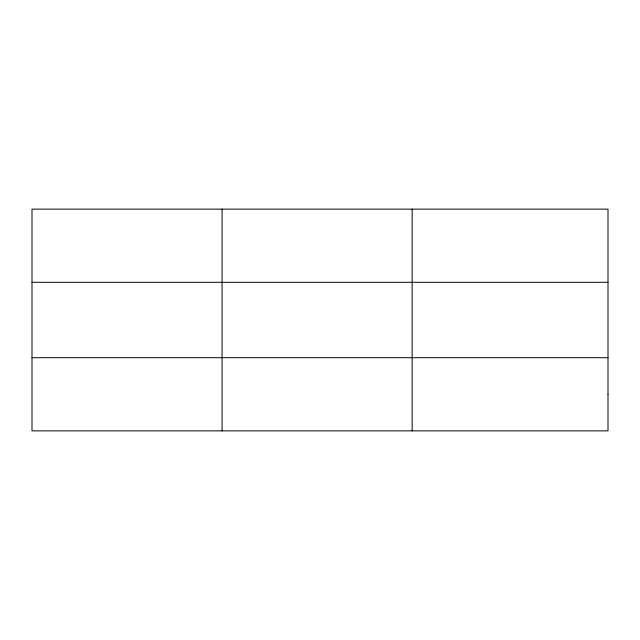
<?xml version="1.0" encoding="UTF-8"?>
<svg xmlns="http://www.w3.org/2000/svg" width="640" height="640" viewBox="0 0 640 640"><rect width="100%" height="100%" fill="white"/><g stroke="black" fill="none" stroke-linecap="round" stroke-linejoin="round"><path stroke-width="0.96" d="M222.08 209.128L222.08 430.872M412.16 209.128L412.16 430.872M32 282.304L608 282.304M32 357.696L608 357.696M608 394.28L608 430.872L32 430.872L32 209.128L608 209.128L608 394.28"/></g></svg>
